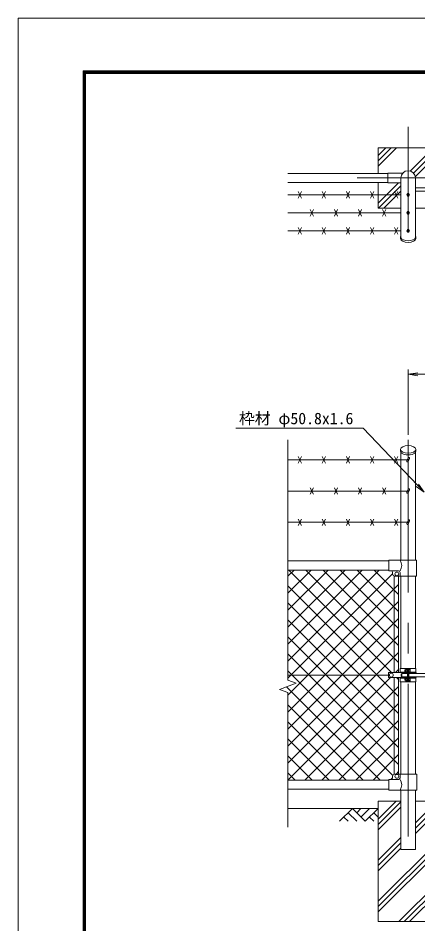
# Model space of a CAD drawing. Units: millimetres, scale not verified. Extents: x -4200 to 4200, y -2970 to 2970.
# Drawn here: x -4200 to -2539, y -799 to 2970 of the extents above; entities that cross this region are included whole.
import ezdxf
from ezdxf.enums import TextEntityAlignment as Align

# ---------------------------------------------------------------- set-up
doc = ezdxf.new("R2010")
doc.units = ezdxf.units.MM
doc.header["$LTSCALE"] = 20
doc.linetypes.add('USER1', pattern=[50.8, 31.75, -6.35, 6.35, -6.35])
for name, color, linetype, lineweight in [('0-0_D-STR-TXT', 7, 'Continuous', 9), ('0-1_D-TTL', 7, 'Continuous', 9), ('0-3_D-STR4', 7, 'Continuous', 9), ('0-4_D-BMK', 2, 'USER1', 13), ('0-5_D-STR1', 1, 'Continuous', 18), ('0-6_D-BGD', 7, 'Continuous', 9), ('0-7_D-DCR-HCH', 7, 'Continuous', 9), ('0-8_D-STR3', 3, 'Continuous', 13), ('0-9_D-STR-DIM', 7, 'Continuous', 9), ('0-A_0', 7, 'Continuous', 9), ('0-B_D-STR2', 7, 'Continuous', 9)]:
    doc.layers.add(name, color=color, linetype=linetype, lineweight=lineweight)
doc.styles.add('ＭＳ ゴシック', font='')
doc.styles.get('ＭＳ ゴシック').set_extended_font_data('MS Gothic')

# ---------------------------------------------------------------- blocks, each defined once
blk = doc.blocks.new('_Open')
at = {"layer": '0-A_0'}
blk.add_line((-20, 3.33), (0, 0), dxfattribs=at)
blk.add_lwpolyline([(-20, -3.33), (0, 0), (-20, 0)], dxfattribs=at)
blk = doc.blocks.new('MLeader9')
at = {"layer": '0-0_D-STR-TXT'}
blk.add_line((-2535.88, 1030.78), (-2513.21, 997.16), dxfattribs=at)
for points in [[(-2540.72, 1026.19), (-2766.16, 1264.11), (-3288.23, 1264.11), (-3295.43, 1264.11)], [(-2545.56, 1021.61), (-2513.21, 997.16), (-2540.72, 1026.19)]]:
    blk.add_lwpolyline(points, dxfattribs=at)

msp = doc.modelspace()

# ---------------------------------------------------------------- linework, layer by layer
at = {"layer": '0-1_D-TTL', "color": 2, "lineweight": 18}
msp.add_lwpolyline([(-4200, 2970), (4200, 2970), (4200, -2970), (-4200, -2970)], close=True, dxfattribs=at)
at = {"layer": '0-1_D-TTL'}
for points in [[(-3930, 2750), (3930, 2750), (3930, -2750), (-3930, -2750)], [(-3927.5, 2747.5), (3927.5, 2747.5), (3927.5, -2747.5), (-3927.5, -2747.5)], [(-3925, 2745), (3925, 2745), (3925, -2745), (-3925, -2745)], [(-3922.5, 2742.5), (3922.5, 2742.5), (3922.5, -2742.5), (-3922.5, -2742.5)], [(-3920, 2740), (3920, 2740), (3920, -2740), (-3920, -2740)]]:
    msp.add_lwpolyline(points, close=True, dxfattribs=at)
at = {"layer": '0-3_D-STR4'}
for p, q in [((-2704.32, 2429.85), (-2704.32, 2323.85)), ((-2704.32, -288.63), (-2704.32, -788.63)), ((-2704.32, -288.63), (-2609.57, -288.63)), ((-2549.07, -288.63), (-2454.32, -288.63)), ((-2704.32, -788.63), (-2454.32, -788.63))]:
    msp.add_line(p, q, dxfattribs=at)
for points in [[(-2454.32, 2324.55), (-2454.32, 2429.85), (-2704.32, 2429.85)], [(-2704.32, 2285.85), (-2704.32, 2179.85), (-2609.57, 2179.85)], [(-2549.07, 2179.85), (-2454.32, 2179.85), (-2454.32, 2250.65)]]:
    msp.add_lwpolyline(points, dxfattribs=at)
at = {"layer": '0-4_D-BMK'}
for p, q in [((-2579.32, 2092.72), (-2579.32, 2516.99)), ((-2367.19, 2304.85), (-2791.45, 2304.85)), ((-2579.32, 1215.52), (-2579.32, -518.63))]:
    msp.add_line(p, q, dxfattribs=at)
at = {"layer": '0-5_D-STR1'}
for p, q in [((-2664.32, 2323.85), (-3079.32, 2323.85)), ((-2609.57, 2054.48), (-2609.57, 2304.85)), ((-2549.07, 2054.48), (-2549.07, 2304.85)), ((-2664.32, 2285.85), (-3079.32, 2285.85)), ((-2611.42, 2059.85), (-2611.42, 2052.93)), ((-2547.22, 2059.85), (-2547.22, 2052.93)), ((-2611.42, 1175.37), (-2611.42, 1168.44)), ((-2547.22, 1175.37), (-2547.22, 1168.44)), ((-2609.57, 1163.07), (-2609.57, 714.37)), ((-2549.07, 1163.07), (-2549.07, 714.37)), ((-2659.32, 711.37), (-3079.32, 711.37)), ((-2659.32, 673.37), (-3079.32, 673.37)), ((-2609.57, 648.37), (-2609.57, 263.87)), ((-2549.07, 648.37), (-2549.07, 263.87)), ((-2609.57, 248.87), (-2609.57, 246.87)), ((-2549.07, 248.87), (-2549.07, 246.87)), ((-2609.57, 225.87), (-2609.57, 223.87)), ((-2609.57, 208.87), (-2609.57, -175.63)), ((-2549.07, 225.87), (-2549.07, 223.87)), ((-2549.07, 208.87), (-2549.07, -175.63)), ((-2659.32, -200.63), (-3079.32, -200.63)), ((-2659.32, -238.63), (-3079.32, -238.63)), ((-2609.57, -241.63), (-2609.57, -488.63)), ((-2549.07, -241.63), (-2549.07, -488.63)), ((-2549.07, -488.63), (-2609.57, -488.63))]:
    msp.add_line(p, q, dxfattribs=at)
msp.add_arc((-2579.32, 2304.85), 30.25, 0, 180, dxfattribs=at)
for centre, major_axis, start_param, end_param in [((-2579.32, 2059.85), (32.1, 0), 2.8004339, 6.6243441), ((-2579.32, 2052.93), (32.1, 0), 3.1415927, 6.2831853), ((-2579.32, 1168.44), (-32.1, 0), 6.2831853, 9.424778)]:
    msp.add_ellipse(centre, major_axis=major_axis, ratio=0.5, start_param=start_param, end_param=end_param, dxfattribs=at)
msp.add_ellipse((-2579.32, 1175.37), major_axis=(-32.1, 0), ratio=0.5, dxfattribs=at)
at = {"layer": '0-6_D-BGD'}
msp.add_line((-3079.32, -318.63), (-2704.32, -318.63), dxfattribs=at)
at = {"layer": '0-7_D-DCR-HCH'}
for p, q in [((-2704.32, 2353.63), (-2628.1, 2429.85)), ((-2704.32, 2375.73), (-2650.2, 2429.85)), ((-2704.32, 2397.83), (-2672.3, 2429.85)), ((-2569.65, 2334.68), (-2474.47, 2429.85)), ((-2556.2, 2326.03), (-2454.32, 2427.91)), ((-2548.68, 2311.46), (-2454.32, 2405.81)), ((-2704.32, 2200), (-2619.17, 2285.15)), ((-2702.37, 2179.85), (-2609.57, 2272.66)), ((-2618.57, 2263.65), (-2609.57, 2272.66)), ((-2680.28, 2179.85), (-2609.48, 2250.65)), ((-2704.32, -363.23), (-2629.72, -288.63)), ((-2704.32, -385.33), (-2609.57, -290.58)), ((-2549.07, -378.69), (-2459.01, -288.63)), ((-2810.75, -318.63), (-2863.96, -371.84)), ((-2828.48, -336.37), (-2792.85, -371.84)), ((-2810.75, -318.63), (-2757.53, -371.84)), ((-2793.1, -336.46), (-2775.27, -318.63)), ((-2775.27, -354.11), (-2739.8, -318.63)), ((-2757.53, -371.84), (-2704.32, -318.63)), ((-2722.06, -336.37), (-2704.32, -354.03)), ((-2704.32, -407.43), (-2609.57, -312.68)), ((-2549.07, -400.79), (-2454.32, -306.04)), ((-2549.07, -422.89), (-2454.32, -328.14)), ((-2846.22, -354.11), (-2828.4, -371.84)), ((-2739.8, -354.11), (-2721.98, -371.84)), ((-2704.32, -533.94), (-2609.57, -439.19)), ((-2704.32, -704.65), (-2454.32, -454.65)), ((-2704.32, -556.04), (-2609.57, -461.29)), ((-2704.32, -726.75), (-2454.32, -476.75)), ((-2704.32, -578.14), (-2609.57, -483.39)), ((-2704.32, -748.84), (-2454.32, -498.84)), ((-2617.6, -788.63), (-2454.32, -625.36)), ((-2595.5, -788.63), (-2454.32, -647.46)), ((-2573.4, -788.63), (-2454.32, -669.55))]:
    msp.add_line(p, q, dxfattribs=at)
at = {"layer": '0-8_D-STR3'}
for p, q in [((-2664.32, 2285.15), (-2609.57, 2285.15)), ((-2549.07, 2263.65), (-2448.72, 2263.65)), ((-3079.32, 2234.85), (-2609.57, 2234.85)), ((-3022.61, 2248.27), (-3036.03, 2221.44)), ((-3022.61, 2221.44), (-3036.03, 2248.27)), ((-2922.61, 2248.27), (-2936.03, 2221.44)), ((-2922.61, 2221.44), (-2936.03, 2248.27)), ((-2822.61, 2248.27), (-2836.03, 2221.44)), ((-2822.61, 2221.44), (-2836.03, 2248.27)), ((-2722.61, 2248.27), (-2736.03, 2221.44)), ((-2722.61, 2221.44), (-2736.03, 2248.27)), ((-2622.61, 2248.27), (-2636.03, 2221.44)), ((-2622.61, 2221.44), (-2636.03, 2248.27)), ((-2585.1, 2234.85), (-2582.21, 2239.85)), ((-2582.21, 2229.85), (-2585.1, 2234.85)), ((-2582.21, 2239.85), (-2576.44, 2239.85)), ((-2576.44, 2239.85), (-2573.55, 2234.85)), ((-2549.07, 2250.65), (-2448.72, 2250.65)), ((-3079.32, 2159.85), (-2609.57, 2159.85)), ((-2972.61, 2173.27), (-2986.03, 2146.44)), ((-2972.61, 2146.44), (-2986.03, 2173.27)), ((-2872.61, 2173.27), (-2886.03, 2146.44)), ((-2872.61, 2146.44), (-2886.03, 2173.27)), ((-2772.61, 2173.27), (-2786.03, 2146.44)), ((-2772.61, 2146.44), (-2786.03, 2173.27)), ((-2672.61, 2173.27), (-2686.03, 2146.44)), ((-2672.61, 2146.44), (-2686.03, 2173.27)), ((-2585.1, 2159.85), (-2582.21, 2164.85)), ((-2582.21, 2154.85), (-2585.1, 2159.85)), ((-2582.21, 2164.85), (-2576.44, 2164.85)), ((-2576.44, 2164.85), (-2573.55, 2159.85)), ((-3079.32, 2084.85), (-2609.57, 2084.85)), ((-3022.61, 2098.27), (-3036.03, 2071.44)), ((-3022.61, 2071.44), (-3036.03, 2098.27)), ((-2922.61, 2098.27), (-2936.03, 2071.44)), ((-2922.61, 2071.44), (-2936.03, 2098.27)), ((-2822.61, 2098.27), (-2836.03, 2071.44)), ((-2822.61, 2071.44), (-2836.03, 2098.27)), ((-2722.61, 2098.27), (-2736.03, 2071.44)), ((-2722.61, 2071.44), (-2736.03, 2098.27)), ((-2622.61, 2098.27), (-2636.03, 2071.44)), ((-2622.61, 2071.44), (-2636.03, 2098.27)), ((-2585.1, 2084.85), (-2582.21, 2089.85)), ((-2582.21, 2079.85), (-2585.1, 2084.85)), ((-2582.21, 2089.85), (-2576.44, 2089.85)), ((-2576.44, 2089.85), (-2573.55, 2084.85)), ((-3079.32, 1132.37), (-2582.63, 1132.37)), ((-3022.61, 1145.78), (-3036.03, 1118.95)), ((-3022.61, 1118.95), (-3036.03, 1145.78)), ((-2922.61, 1145.78), (-2936.03, 1118.95)), ((-2922.61, 1118.95), (-2936.03, 1145.78)), ((-2822.61, 1145.78), (-2836.03, 1118.95)), ((-2822.61, 1118.95), (-2836.03, 1145.78)), ((-2722.61, 1145.78), (-2736.03, 1118.95)), ((-2722.61, 1118.95), (-2736.03, 1145.78)), ((-2622.61, 1145.78), (-2636.03, 1118.95)), ((-2622.61, 1118.95), (-2636.03, 1145.78)), ((-2578.89, 1140.4), (-2584.84, 1127.64)), ((-2573.45, 1137.86), (-2579.4, 1125.1)), ((-3079.32, 1002.37), (-2582.63, 1002.37)), ((-2972.61, 1015.78), (-2986.03, 988.95)), ((-2972.61, 988.95), (-2986.03, 1015.78)), ((-2872.61, 1015.78), (-2886.03, 988.95)), ((-2872.61, 988.95), (-2886.03, 1015.78)), ((-2772.61, 1015.78), (-2786.03, 988.95)), ((-2772.61, 988.95), (-2786.03, 1015.78)), ((-2672.61, 1015.78), (-2686.03, 988.95)), ((-2672.61, 988.95), (-2686.03, 1015.78)), ((-2578.89, 1010.4), (-2584.84, 997.64)), ((-2573.45, 1007.86), (-2579.4, 995.1)), ((-3079.32, 872.37), (-2582.63, 872.37)), ((-3022.61, 885.78), (-3036.03, 858.95)), ((-3022.61, 858.95), (-3036.03, 885.78)), ((-2922.61, 885.78), (-2936.03, 858.95)), ((-2922.61, 858.95), (-2936.03, 885.78)), ((-2822.61, 885.78), (-2836.03, 858.95)), ((-2822.61, 858.95), (-2836.03, 885.78)), ((-2722.61, 885.78), (-2736.03, 858.95)), ((-2722.61, 858.95), (-2736.03, 885.78)), ((-2622.61, 885.78), (-2636.03, 858.95)), ((-2622.61, 858.95), (-2636.03, 885.78)), ((-2578.89, 880.4), (-2584.84, 867.64)), ((-2573.45, 877.86), (-2579.4, 865.1)), ((-2544.62, 714.37), (-2659.32, 714.37)), ((-2659.32, 670.37), (-2659.32, 714.37)), ((-2544.62, 648.37), (-2544.62, 714.37)), ((-2619.72, 670.37), (-2659.32, 670.37)), ((-2644.32, 658.37), (-2644.32, 663.37)), ((-2637.82, 649), (-2637.82, 246.87)), ((-2544.62, 648.37), (-2634.32, 648.37)), ((-2618.82, 648.37), (-2618.82, 246.87)), ((-2612.72, 648.37), (-2612.72, 663.37)), ((-2611.87, 263.87), (-2546.77, 263.87)), ((-2611.87, 263.87), (-2611.87, 248.87)), ((-2581.62, 263.87), (-2581.62, 208.87)), ((-2579.32, 263.87), (-2579.32, 208.87)), ((-2577.02, 263.87), (-2577.02, 208.87)), ((-2546.77, 263.87), (-2546.77, 248.87)), ((-2661.32, 236.37), (-3079.32, 236.37)), ((-2661.32, 225.87), (-2661.32, 246.87)), ((-2661.32, 246.87), (-2588.43, 246.87)), ((-2611.87, 248.87), (-2588.72, 248.87)), ((-2608.67, 239.87), (-2608.67, 232.87)), ((-2608.67, 239.87), (-2608.67, 232.87)), ((-2605.67, 242.87), (-2581.62, 242.87)), ((-2605.67, 242.87), (-2605.67, 229.87)), ((-2605.67, 229.87), (-2581.62, 229.87)), ((-2593.02, 257.19), (-2592.34, 257.87)), ((-2593.02, 257.19), (-2593.02, 250.54)), ((-2588.72, 257.19), (-2593.02, 257.19)), ((-2593.02, 250.54), (-2592.34, 249.87)), ((-2588.72, 250.54), (-2593.02, 250.54)), ((-2588.72, 257.87), (-2592.34, 257.87)), ((-2592.34, 257.87), (-2592.34, 249.87)), ((-2588.72, 249.87), (-2592.34, 249.87)), ((-2588.72, 259.69), (-2588.72, 248.09)), ((-2583.22, 261.37), (-2588.12, 261.37)), ((-2583.22, 257.87), (-2588.12, 257.87)), ((-2583.22, 249.87), (-2588.12, 249.87)), ((-2583.22, 246.37), (-2588.12, 246.37)), ((-2583.22, 226.37), (-2588.12, 226.37)), ((-2581.62, 262.37), (-2583.22, 262.37)), ((-2583.22, 262.37), (-2583.22, 245.37)), ((-2581.62, 245.37), (-2583.22, 245.37)), ((-2583.22, 210.37), (-2583.22, 227.37)), ((-2581.62, 227.37), (-2583.22, 227.37)), ((-2577.02, 262.77), (-2577.02, 244.97)), ((-2577.02, 261.37), (-2572.12, 261.37)), ((-2577.02, 257.87), (-2572.12, 257.87)), ((-2577.02, 249.87), (-2572.12, 249.87)), ((-2577.02, 246.37), (-2572.12, 246.37)), ((-2577.02, 242.87), (-2448.67, 242.87)), ((-2577.02, 229.87), (-2448.67, 229.87)), ((-2577.02, 226.37), (-2572.12, 226.37)), ((-2571.81, 246.87), (-2546.52, 246.87)), ((-2571.52, 259.69), (-2571.52, 248.09)), ((-2571.52, 248.87), (-2546.77, 248.87)), ((-2546.52, 242.87), (-2546.52, 246.87)), ((-2546.52, 225.87), (-2546.52, 229.87)), ((-2661.32, 225.87), (-2588.43, 225.87)), ((-2637.82, 225.87), (-2637.82, -176.27)), ((-2618.82, 225.87), (-2618.82, -175.63)), ((-2611.87, 223.87), (-2588.72, 223.87)), ((-2611.87, 208.87), (-2611.87, 223.87)), ((-2611.87, 208.87), (-2546.77, 208.87)), ((-2593.02, 222.19), (-2592.34, 222.87)), ((-2588.72, 222.19), (-2593.02, 222.19)), ((-2593.02, 215.54), (-2593.02, 222.19)), ((-2588.72, 215.54), (-2593.02, 215.54)), ((-2593.02, 215.54), (-2592.34, 214.87)), ((-2592.34, 214.87), (-2592.34, 222.87)), ((-2588.72, 222.87), (-2592.34, 222.87)), ((-2588.72, 214.87), (-2592.34, 214.87)), ((-2588.72, 213.05), (-2588.72, 224.65)), ((-2583.22, 222.87), (-2588.12, 222.87)), ((-2583.22, 214.87), (-2588.12, 214.87)), ((-2583.22, 211.37), (-2588.12, 211.37)), ((-2581.62, 210.37), (-2583.22, 210.37)), ((-2577.02, 222.87), (-2572.12, 222.87)), ((-2577.02, 214.87), (-2572.12, 214.87)), ((-2577.02, 211.37), (-2572.12, 211.37)), ((-2571.81, 225.87), (-2546.52, 225.87)), ((-2571.62, 223.87), (-2546.77, 223.87)), ((-2571.52, 224.69), (-2571.52, 213.09)), ((-2546.77, 208.87), (-2546.77, 223.87)), ((-2644.32, -185.63), (-2644.32, -190.63)), ((-2543.62, -175.63), (-2634.32, -175.63)), ((-2612.72, -175.63), (-2612.72, -190.63)), ((-2543.62, -175.63), (-2543.62, -241.63)), ((-2619.72, -197.63), (-2659.32, -197.63)), ((-2659.32, -197.63), (-2659.32, -241.63)), ((-2543.62, -241.63), (-2659.32, -241.63))]:
    msp.add_line(p, q, dxfattribs=at)
for points in [[(-2664.32, 2285.15), (-2664.32, 2324.55), (-2602.28, 2324.55)], [(-2573.55, 2234.85), (-2576.44, 2229.85), (-2582.21, 2229.85)], [(-2573.55, 2159.85), (-2576.44, 2154.85), (-2582.21, 2154.85)], [(-2573.55, 2084.85), (-2576.44, 2079.85), (-2582.21, 2079.85)]]:
    msp.add_lwpolyline(points, dxfattribs=at)
for centre, radius in [((-2579.32, 2234.85), 4.9), ((-2579.32, 2234.85), 3), ((-2579.32, 2159.85), 4.9), ((-2579.32, 2159.85), 3), ((-2579.32, 2084.85), 4.9), ((-2579.32, 2084.85), 3), ((-2626.32, 657.37), 8), ((-2649.32, 236.37), 8), ((-2626.32, -184.63), 8)]:
    msp.add_circle(centre, radius, dxfattribs=at)
for centre, radius, start, end in [((-2576.17, 1139.13), 3, 334.99524, 154.99707), ((-2582.12, 1126.37), 3, 154.99707, 334.99524), ((-2582.12, 996.37), 3, 154.99707, 334.99524), ((-2576.17, 1009.13), 3, 334.99524, 154.99707), ((-2582.12, 866.37), 3, 154.99707, 334.99524), ((-2576.17, 879.13), 3, 334.99524, 154.99707), ((-2646.94, 692.37), 40.68, 327.25964, 32.74036), ((-2651.32, 663.37), 7, 0, 90), ((-2634.32, 658.37), 10, 180, 270), ((-2619.72, 663.37), 7, 0, 90), ((-2605.67, 239.87), 3, 90, 180), ((-2605.67, 232.87), 3, 180, 270), ((-2585.87, 259.62), 2.85, 142.09851, 217.90149), ((-2575.09, 253.87), 13.63, 162.93847, 197.06153), ((-2585.87, 248.12), 2.85, 142.14171, 217.85829), ((-2585.87, 224.62), 2.85, 142.14171, 217.85829), ((-2585.16, 253.87), 13.63, 342.93847, 17.06153), ((-2574.37, 259.62), 2.85, 322.09851, 37.90149), ((-2574.37, 248.12), 2.85, 322.14171, 37.85829), ((-2574.37, 224.62), 2.85, 322.09851, 37.90149), ((-2575.09, 218.87), 13.63, 162.93847, 197.06153), ((-2585.87, 213.12), 2.85, 142.09851, 217.90149), ((-2585.16, 218.87), 13.63, 342.93847, 17.06153), ((-2574.37, 213.12), 2.85, 322.14171, 37.85829), ((-2634.32, -185.63), 10, 90, 180), ((-2651.32, -190.63), 7, 270, 0), ((-2619.72, -190.63), 7, 270, 0), ((-2646.94, -219.63), 40.68, 327.25964, 32.74036)]:
    msp.add_arc(centre, radius, start, end, dxfattribs=at)
at = {"layer": '0-9_D-STR-DIM'}
for p, q in [((-2579.32, 1235.52), (-2579.32, 1508.03)), ((-2539.32, 1488.03), (-1584.32, 1488.03)), ((-3079.32, 1215.52), (-3079.32, 215.59)), ((-3114.56, 177.12), (-3044.08, 202.77)), ((-3044.08, 202.77), (-3079.32, 215.59)), ((-3079.32, 164.29), (-3114.56, 177.12)), ((-3079.32, 164.29), (-3079.32, -395.94))]:
    msp.add_line(p, q, dxfattribs=at)
at = {"layer": '0-B_D-STR2'}
for p, q in [((-3079.32, 293.91), (-2699.87, 673.37)), ((-3079.32, 364.62), (-2770.58, 673.37)), ((-3079.32, 435.34), (-2841.29, 673.37)), ((-3079.32, 506.05), (-2912, 673.37)), ((-3079.32, 576.76), (-2982.71, 673.37)), ((-3079.32, 647.47), (-3053.42, 673.37)), ((-3079.32, 223.2), (-2644.32, 658.2)), ((-2648.05, 246.87), (-3074.55, 673.37)), ((-2618.82, 288.35), (-3003.84, 673.37)), ((-2618.82, 359.06), (-2933.13, 673.37)), ((-2618.82, 429.77), (-2862.42, 673.37)), ((-2618.82, 500.48), (-2791.71, 673.37)), ((-2618.82, 571.19), (-2721, 673.37)), ((-3079.32, 152.49), (-2618.82, 612.99)), ((-2618.82, 146.93), (-3079.32, 607.43)), ((-3079.32, 81.78), (-2618.82, 542.28)), ((-2618.82, 76.21), (-3079.32, 536.71)), ((-3079.32, 11.07), (-2618.82, 471.57)), ((-2618.82, 5.5), (-3079.32, 466)), ((-3079.32, -59.64), (-2618.82, 400.86)), ((-2618.82, -65.21), (-3079.32, 395.29)), ((-3079.32, -130.35), (-2618.82, 330.15)), ((-2618.82, -135.92), (-3079.32, 324.58)), ((-2643.59, -181.86), (-3079.32, 253.87)), ((-2631.39, 246.87), (-2618.82, 259.44)), ((-3078.89, -200.63), (-2652.39, 225.87)), ((-3008.18, -200.63), (-2618.82, 188.73)), ((-2618.82, 217.64), (-2627.05, 225.87)), ((-2695.53, -200.63), (-3084.29, 188.13)), ((-2937.47, -200.63), (-2618.82, 118.02)), ((-2766.24, -200.63), (-3079.32, 112.45)), ((-2836.95, -200.63), (-3079.32, 41.74)), ((-2866.76, -200.63), (-2618.82, 47.31)), ((-2907.66, -200.63), (-3079.32, -28.97)), ((-2796.05, -200.63), (-2619.35, -23.93)), ((-2978.37, -200.63), (-3079.32, -99.68)), ((-2725.34, -200.63), (-2618.82, -94.11)), ((-3049.08, -200.63), (-3079.32, -170.39)), ((-2629.63, -175.63), (-2618.82, -164.82)), ((-2651.63, -197.63), (-2644.32, -190.32))]:
    msp.add_line(p, q, dxfattribs=at)

# ---------------------------------------------------------------- block references
at = {"layer": '0-0_D-STR-TXT'}
msp.add_blockref('MLeader9', (0, 0), dxfattribs=at)
at = {"layer": '0-9_D-STR-DIM', "xscale": 2, "yscale": 2, "rotation": 180}
msp.add_blockref('_Open', (-2579.32, 1488.03), dxfattribs=at)

# ---------------------------------------------------------------- texts
at = {"layer": '0-0_D-STR-TXT', "style": 'ＭＳ ゴシック'}
msp.add_text('枠材 φ50.8x1.6', height=48.09, dxfattribs=at).set_placement((-3282.29, 1265.88), align=Align.BOTTOM_LEFT)

doc.saveas('drawing.dxf')
